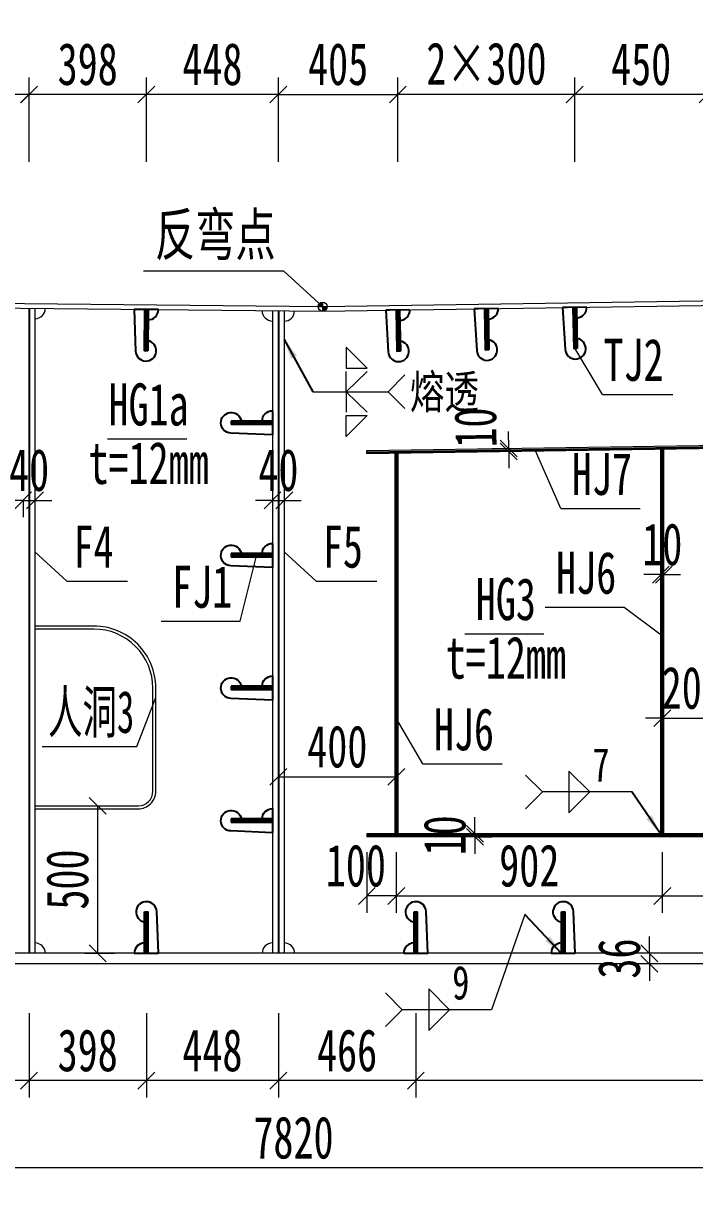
# Model space of a CAD drawing. Header units: millimetres. Extents: x -89049 to 410567, y -307459 to -100425.
# Drawn here: x 158559 to 160837, y -145056 to -141114 of the extents above; entities that cross this region are included whole.
import ezdxf
from ezdxf.enums import TextEntityAlignment as Align

# ---------------------------------------------------------------- set-up
doc = ezdxf.new("R2010")
doc.units = ezdxf.units.MM
doc.layers.get('Defpoints').update_dxf_attribs({"color": 8})
for name, color, linetype, lineweight in [('Dim', 4, 'Continuous', 15), ('文字', 7, 'Continuous', 15), ('细实线', 4, 'Continuous', 15), ('钢板粗线', 1, 'Continuous', 25), ('钢板细线', 6, 'Continuous', 15)]:
    doc.layers.add(name, color=color, linetype=linetype, lineweight=lineweight)
doc.layers.add('Text', color=4, linetype='Continuous')
doc.styles.add('111', font='', dxfattribs={"width": 0.7})
doc.styles.add('BM_Dim', font='', dxfattribs={"width": 0.85})
doc.styles.add('SMEDI', font='', dxfattribs={"width": 0.75})
doc.styles.get("Standard").update_dxf_attribs({"font": ''})
doc.styles.get('111').set_extended_font_data('仿宋_GB2312')
doc.styles.get('BM_Dim').set_extended_font_data('仿宋_GB2312')
doc.styles.get('SMEDI').set_extended_font_data('仿宋_GB2312')
doc.styles.get('Standard').set_extended_font_data('仿宋_GB2312')
doc.dimstyles.new('200', dxfattribs={"dimscale": 0, "dimtxt": 2.5, "dimasz": 1, "dimexe": 1, "dimexo": 1, "dimgap": 0.6, "dimtad": 1, "dimdec": 0, "dimdsep": 46, "dimtxsty": '111', "dimblk": 'OBLIQUE', "dimcen": 0, "dimclrd": 4, "dimclre": 4, "dimclrt": 4, "dimadec": 1, "dimazin": 2, "dimtfac": 1, "dimtdec": 0, "dimtix": 1, "dimtmove": 2, "dimatfit": 3, "dimfxl": 4, "dimfxlon": 1, "dimtolj": 1, "dimlwd": -1, "dimlwe": -1, "dimarcsym": 0})
doc.dimstyles.new('MSteel_1.0_1.0', dxfattribs={"dimtxt": 3, "dimasz": 1.2, "dimexe": 1, "dimexo": 1, "dimgap": 1, "dimtad": 3, "dimtoh": 1, "dimdec": 0, "dimzin": 0, "dimdsep": 46, "dimtxsty": 'Standard', "dimblk": 'ARCHTICK', "dimcen": 0.09, "dimclrd": 3, "dimclre": 3, "dimadec": 0, "dimazin": 0, "dimtfac": 1, "dimtdec": 4, "dimtofl": 0, "dimtmove": 0, "dimatfit": 3, "dimfxl": 1, "dimtolj": 1, "dimtzin": 0, "dimarcsym": 0})

# ---------------------------------------------------------------- blocks, each defined once
blk = doc.blocks.new('_Oblique')
at = {"color": 0, "linetype": 'ByBlock', "lineweight": -2}
blk.add_line((-0.5, -0.5), (0.5, 0.5), dxfattribs=at)
blk = doc.blocks.new('*D3427')
at = {"layer": 'Defpoints', "color": 0, "transparency": 16777216}
for p in [(163775, -141011.9), (153537.1, -141940.7), (163775, -142012.6)]:
    blk.add_point(p, dxfattribs=at)
at = {"layer": '细实线', "color": 4, "transparency": 16777216}
for p, q in [((153537.1, -141240.4), (153537.1, -140954.7)), ((163775, -141240.4), (163775, -140954.7)), ((153537.1, -141011.9), (163775, -141011.9))]:
    blk.add_line(p, q, dxfattribs=at)
at = {"layer": '细实线', "color": 4, "transparency": 16777216, "xscale": 57.14285714285715, "yscale": 57.14285714285715, "zscale": 57.14285714285715, "rotation": 180}
blk.add_blockref('_Oblique', (153537.1, -141011.9), dxfattribs=at)
at = {"layer": '细实线', "color": 4, "transparency": 16777216, "xscale": 57.14285714285715, "yscale": 57.14285714285715, "zscale": 57.14285714285715}
blk.add_blockref('_Oblique', (163775, -141011.9), dxfattribs=at)
at = {"layer": '细实线', "color": 4, "transparency": 16777216, "insert": (158656, -140909.6), "char_height": 142.86, "attachment_point": 5, "style": '111'}
blk.add_mtext('\\A1;10238', dxfattribs=at)
blk = doc.blocks.new('*D3429')
at = {"layer": 'Defpoints', "color": 0, "transparency": 16777216}
for p in [(158181.6, -144270.1), (158579, -144270.1), (158181.6, -144702.4)]:
    blk.add_point(p, dxfattribs=at)
at = {"layer": '细实线', "color": 4, "transparency": 16777216}
for p, q in [((158181.6, -144473.9), (158181.6, -144759.6)), ((158579, -144473.9), (158579, -144759.6)), ((158579, -144702.4), (158181.6, -144702.4))]:
    blk.add_line(p, q, dxfattribs=at)
at = {"layer": '细实线', "color": 4, "transparency": 16777216, "xscale": 57.14285714285715, "yscale": 57.14285714285715, "zscale": 57.14285714285715, "rotation": 180}
blk.add_blockref('_Oblique', (158181.6, -144702.4), dxfattribs=at)
at = {"layer": '细实线', "color": 4, "transparency": 16777216, "xscale": 57.14285714285715, "yscale": 57.14285714285715, "zscale": 57.14285714285715}
blk.add_blockref('_Oblique', (158579, -144702.4), dxfattribs=at)
at = {"layer": '细实线', "color": 4, "transparency": 16777216, "insert": (158380.3, -144600.2), "char_height": 142.86, "attachment_point": 5, "style": '111'}
blk.add_mtext('\\A1;397', dxfattribs=at)
blk = doc.blocks.new('*D3430')
at = {"layer": 'Defpoints', "color": 0, "transparency": 16777216}
for p in [(155565.8, -144306.1), (163386.1, -144306.1), (155565.8, -144998.6)]:
    blk.add_point(p, dxfattribs=at)
at = {"layer": '细实线', "color": 4, "transparency": 16777216}
for p, q in [((155565.8, -144770), (155565.8, -145055.7)), ((163386.1, -144770), (163386.1, -145055.7)), ((163386.1, -144998.6), (155565.8, -144998.6))]:
    blk.add_line(p, q, dxfattribs=at)
at = {"layer": '细实线', "color": 4, "transparency": 16777216, "xscale": 57.14285714285715, "yscale": 57.14285714285715, "zscale": 57.14285714285715, "rotation": 180}
blk.add_blockref('_Oblique', (155565.8, -144998.6), dxfattribs=at)
at = {"layer": '细实线', "color": 4, "transparency": 16777216, "xscale": 57.14285714285715, "yscale": 57.14285714285715, "zscale": 57.14285714285715}
blk.add_blockref('_Oblique', (163386.1, -144998.6), dxfattribs=at)
at = {"layer": '细实线', "color": 4, "transparency": 16777216, "insert": (159476, -144896.3), "char_height": 142.86, "attachment_point": 5, "style": '111'}
blk.add_mtext('\\A1;7820', dxfattribs=at)
blk = doc.blocks.new('12-140加劲 有过焊孔')
at = {"layer": 'Defpoints'}
blk.add_line((0, 0), (0, 140), dxfattribs=at)
at = {"layer": '钢板粗线', "color": 7}
for p, q in [((-6, 0), (-6, 140)), ((-6, 140), (6, 140)), ((6, 0), (6, 140)), ((41, 0), (35, 141.5)), ((-41, 0), (41, 0))]:
    blk.add_line(p, q, dxfattribs=at)
for centre, start, end in [((0, 140), 2.441, 260.1291), ((-6, 0), 90, 180)]:
    blk.add_arc(centre, 35, start, end, dxfattribs=at)
blk = doc.blocks.new('*D3446')
at = {"layer": 'Defpoints', "color": 0, "transparency": 16777216}
for p in [(160823.3, -144270.1), (160683.3, -144306.1), (160823.3, -144306.1)]:
    blk.add_point(p, dxfattribs=at)
at = {"layer": '细实线', "color": 4, "transparency": 16777216}
for p, q in [((160683.3, -144270.1), (160683.3, -144213)), ((160766.2, -144270.1), (160626.1, -144270.1)), ((160683.3, -144270.1), (160683.3, -144306.1)), ((160766.2, -144306.1), (160626.1, -144306.1)), ((160683.3, -144306.1), (160683.3, -144363.2))]:
    blk.add_line(p, q, dxfattribs=at)
at = {"layer": '细实线', "color": 4, "transparency": 16777216, "xscale": 57.14285714285715, "yscale": 57.14285714285715, "zscale": 57.14285714285715}
for p, rotation in [((160683.3, -144270.1), 270), ((160683.3, -144306.1), 90)]:
    blk.add_blockref('_Oblique', p, dxfattribs=dict(at, rotation=rotation))
at = {"layer": '细实线', "color": 4, "transparency": 16777216, "insert": (160581, -144288.1), "char_height": 142.86, "attachment_point": 5, "rotation": 90, "style": '111'}
blk.add_mtext('\\A1;36', dxfattribs=at)
blk = doc.blocks.new('*D3447')
at = {"layer": 'Defpoints', "color": 0, "transparency": 16777216}
for p in [(160090.9, -143865.1), (160090.9, -143875.1), (160091.5, -143875.1)]:
    blk.add_point(p, dxfattribs=at)
at = {"layer": '细实线', "color": 4, "transparency": 16777216}
for p, q in [((160091.5, -143865.1), (160091.5, -143808)), ((160091.5, -143865.1), (160148.6, -143865.1)), ((160091.5, -143865.1), (160091.5, -143875.1)), ((160091.5, -143875.1), (160148.6, -143875.1)), ((160091.5, -143875.1), (160091.5, -143932.2))]:
    blk.add_line(p, q, dxfattribs=at)
at = {"layer": '细实线', "color": 4, "transparency": 16777216, "xscale": 57.14285714285715, "yscale": 57.14285714285715, "zscale": 57.14285714285715}
for p, rotation in [((160091.5, -143865.1), 270), ((160091.5, -143875.1), 90)]:
    blk.add_blockref('_Oblique', p, dxfattribs=dict(at, rotation=rotation))
at = {"layer": '细实线', "color": 4, "transparency": 16777216, "insert": (159989.3, -143870.1), "char_height": 142.86, "attachment_point": 5, "rotation": 90, "style": '111'}
blk.add_mtext('\\A1;10', dxfattribs=at)
blk = doc.blocks.new('*D3448')
at = {"layer": 'Defpoints', "color": 0, "transparency": 16777216}
for p in [(160732.1, -142985.4), (160722.1, -143040.1), (160732.1, -143040.1)]:
    blk.add_point(p, dxfattribs=at)
at = {"layer": '细实线', "color": 4, "transparency": 16777216}
for p, q in [((160722.1, -142985.4), (160722.1, -142928.2)), ((160732.1, -142985.4), (160732.1, -142928.2)), ((160722.1, -142985.4), (160665, -142985.4)), ((160722.1, -142985.4), (160732.1, -142985.4)), ((160732.1, -142985.4), (160789.3, -142985.4))]:
    blk.add_line(p, q, dxfattribs=at)
at = {"layer": '细实线', "color": 4, "transparency": 16777216, "xscale": 57.14285714285715, "yscale": 57.14285714285715, "zscale": 57.14285714285715}
blk.add_blockref('_Oblique', (160722.1, -142985.4), dxfattribs=at)
at = {"layer": '细实线', "color": 4, "transparency": 16777216, "xscale": 57.14285714285715, "yscale": 57.14285714285715, "zscale": 57.14285714285715, "rotation": 180}
blk.add_blockref('_Oblique', (160732.1, -142985.4), dxfattribs=at)
at = {"layer": '细实线', "color": 4, "transparency": 16777216, "insert": (160727.1, -142883.1), "char_height": 142.86, "attachment_point": 5, "style": '111'}
blk.add_mtext('\\A1;10', dxfattribs=at)
blk = doc.blocks.new('*D3449')
at = {"layer": 'Defpoints', "color": 0, "transparency": 16777216}
for p in [(160727.1, -143870.1), (162227.1, -143867.1), (162227.1, -144075.6)]:
    blk.add_point(p, dxfattribs=at)
at = {"layer": '细实线', "color": 4, "transparency": 16777216}
for p, q in [((160727.1, -143927.2), (160727.1, -144132.7)), ((162227.1, -143924.2), (162227.1, -144132.7)), ((160727.1, -144075.6), (162227.1, -144075.6))]:
    blk.add_line(p, q, dxfattribs=at)
at = {"layer": '细实线', "color": 4, "transparency": 16777216, "xscale": 57.14285714285715, "yscale": 57.14285714285715, "zscale": 57.14285714285715, "rotation": 180}
blk.add_blockref('_Oblique', (160727.1, -144075.6), dxfattribs=at)
at = {"layer": '细实线', "color": 4, "transparency": 16777216, "xscale": 57.14285714285715, "yscale": 57.14285714285715, "zscale": 57.14285714285715}
blk.add_blockref('_Oblique', (162227.1, -144075.6), dxfattribs=at)
at = {"layer": '细实线', "color": 4, "transparency": 16777216, "insert": (161477.1, -143973.3), "char_height": 142.86, "attachment_point": 5, "style": '111'}
blk.add_mtext('\\A1;1500', dxfattribs=at)
blk = doc.blocks.new('*D3452')
at = {"layer": 'Defpoints', "color": 0, "transparency": 16777216}
for p in [(160927.1, -143296.6), (160727.1, -143355), (160927.1, -143472.4)]:
    blk.add_point(p, dxfattribs=at)
at = {"layer": '细实线', "color": 4, "transparency": 16777216}
for p, q in [((160927.1, -143353.7), (160927.1, -143529.6)), ((160727.1, -143412.1), (160727.1, -143529.6)), ((160727.1, -143472.4), (160670, -143472.4)), ((160727.1, -143472.4), (160927.1, -143472.4)), ((160927.1, -143472.4), (160984.3, -143472.4))]:
    blk.add_line(p, q, dxfattribs=at)
at = {"layer": '细实线', "color": 4, "transparency": 16777216, "xscale": 57.14285714285715, "yscale": 57.14285714285715, "zscale": 57.14285714285715}
blk.add_blockref('_Oblique', (160727.1, -143472.4), dxfattribs=at)
at = {"layer": '细实线', "color": 4, "transparency": 16777216, "xscale": 57.14285714285715, "yscale": 57.14285714285715, "zscale": 57.14285714285715, "rotation": 180}
blk.add_blockref('_Oblique', (160927.1, -143472.4), dxfattribs=at)
at = {"layer": '细实线', "color": 4, "transparency": 16777216, "insert": (160827.1, -143370.2), "char_height": 142.86, "attachment_point": 5, "style": '111'}
blk.add_mtext('\\A1;200', dxfattribs=at)
blk = doc.blocks.new('角焊缝1')
at = {"layer": 'Dim'}
blk.add_line((-3101.175, 370.223), (-3106.48, 370.223), dxfattribs=at)
blk.add_lwpolyline([(-3107.48, 369.223), (-3106.48, 370.223), (-3107.48, 371.223)], dxfattribs=at)
blk.add_lwpolyline([(-3104.907, 371.455), (-3104.907, 368.992), (-3103.675, 370.223)], close=True, dxfattribs=at)
blk = doc.blocks.new('_ArchTick')
at = {"color": 0, "linetype": 'ByBlock', "const_width": 0.15}
blk.add_lwpolyline([(-0.5, -0.5), (0.5, 0.5)], dxfattribs=at)
blk = doc.blocks.new('*D3459')
at = {"layer": 'Defpoints', "color": 0, "transparency": 16777216}
for p in [(160241.3, -142556.7), (160206.2, -142567.2), (160241.5, -142566.7)]:
    blk.add_point(p, dxfattribs=at)
at = {"layer": '细实线', "color": 4, "transparency": 16777216}
for p, q in [((160206, -142557.2), (160205.2, -142500.1)), ((160206, -142557.2), (160148.9, -142558)), ((160206, -142557.2), (160206.2, -142567.2)), ((160206.2, -142567.2), (160149, -142568)), ((160206.2, -142567.2), (160207, -142624.3))]:
    blk.add_line(p, q, dxfattribs=at)
at = {"layer": '细实线', "color": 4, "transparency": 16777216, "xscale": 57.14285714285715, "yscale": 57.14285714285715, "zscale": 57.14285714285715}
for p, rotation in [((160206, -142557.2), 270.8593722435713), ((160206.2, -142567.2), 90.85937224357133)]:
    blk.add_blockref('_Oblique', p, dxfattribs=dict(at, rotation=rotation))
at = {"layer": '细实线', "color": 4, "transparency": 16777216, "insert": (160093.8, -142486.4), "char_height": 142.86, "attachment_point": 5, "rotation": 90.8594, "style": '111'}
blk.add_mtext('\\A1;10', dxfattribs=at)
blk = doc.blocks.new('*D3464')
at = {"layer": 'Defpoints', "color": 0, "transparency": 16777216}
for p in [(159891.1, -144270.1), (162891.1, -144270.1), (159891.1, -144702.4)]:
    blk.add_point(p, dxfattribs=at)
at = {"layer": '细实线', "color": 4, "transparency": 16777216}
for p, q in [((159891.1, -144473.9), (159891.1, -144759.6)), ((162891.1, -144473.9), (162891.1, -144759.6)), ((162891.1, -144702.4), (159891.1, -144702.4))]:
    blk.add_line(p, q, dxfattribs=at)
at = {"layer": '细实线', "color": 4, "transparency": 16777216, "xscale": 57.14285714285715, "yscale": 57.14285714285715, "zscale": 57.14285714285715, "rotation": 180}
blk.add_blockref('_Oblique', (159891.1, -144702.4), dxfattribs=at)
at = {"layer": '细实线', "color": 4, "transparency": 16777216, "xscale": 57.14285714285715, "yscale": 57.14285714285715, "zscale": 57.14285714285715}
blk.add_blockref('_Oblique', (162891.1, -144702.4), dxfattribs=at)
at = {"layer": '细实线', "color": 4, "transparency": 16777216, "insert": (161391.1, -144600.2), "char_height": 142.86, "attachment_point": 5, "style": '111'}
blk.add_mtext('\\A1;6×500', dxfattribs=at)
blk = doc.blocks.new('*D3466')
at = {"layer": 'Defpoints', "color": 0, "transparency": 16777216}
for p in [(160430.1, -141355.9), (160430.1, -142078.7), (160880.6, -142064.6)]:
    blk.add_point(p, dxfattribs=at)
at = {"layer": '细实线', "color": 4, "transparency": 16777216}
for p, q in [((160430.1, -141584.5), (160430.1, -141298.8)), ((160880.6, -141584.5), (160880.6, -141298.8)), ((160880.6, -141355.9), (160430.1, -141355.9))]:
    blk.add_line(p, q, dxfattribs=at)
at = {"layer": '细实线', "color": 4, "transparency": 16777216, "xscale": 57.14285714285715, "yscale": 57.14285714285715, "zscale": 57.14285714285715, "rotation": 180}
blk.add_blockref('_Oblique', (160430.1, -141355.9), dxfattribs=at)
at = {"layer": '细实线', "color": 4, "transparency": 16777216, "xscale": 57.14285714285715, "yscale": 57.14285714285715, "zscale": 57.14285714285715}
blk.add_blockref('_Oblique', (160880.6, -141355.9), dxfattribs=at)
at = {"layer": '细实线', "color": 4, "transparency": 16777216, "insert": (160655.4, -141253.7), "char_height": 142.86, "attachment_point": 5, "style": '111'}
blk.add_mtext('\\A1;450', dxfattribs=at)
blk = doc.blocks.new('*D3467')
at = {"layer": 'Defpoints', "color": 0, "transparency": 16777216}
for p in [(159830.1, -141355.9), (160430.1, -142078.7), (159830.1, -142087.7)]:
    blk.add_point(p, dxfattribs=at)
at = {"layer": '细实线', "color": 4, "transparency": 16777216}
for p, q in [((159830.1, -141584.5), (159830.1, -141298.8)), ((160430.1, -141584.5), (160430.1, -141298.8)), ((160430.1, -141355.9), (159830.1, -141355.9))]:
    blk.add_line(p, q, dxfattribs=at)
at = {"layer": '细实线', "color": 4, "transparency": 16777216, "xscale": 57.14285714285715, "yscale": 57.14285714285715, "zscale": 57.14285714285715, "rotation": 180}
blk.add_blockref('_Oblique', (159830.1, -141355.9), dxfattribs=at)
at = {"layer": '细实线', "color": 4, "transparency": 16777216, "xscale": 57.14285714285715, "yscale": 57.14285714285715, "zscale": 57.14285714285715}
blk.add_blockref('_Oblique', (160430.1, -141355.9), dxfattribs=at)
at = {"layer": '细实线', "color": 4, "transparency": 16777216, "insert": (160130.6, -141252), "char_height": 142.86, "attachment_point": 5, "style": '111'}
blk.add_mtext('\\A1;2×300', dxfattribs=at)
blk = doc.blocks.new('...')
at = {"layer": '细实线'}
h = blk.add_hatch(color=256, dxfattribs=at)
h.dxf.hatch_style = 1
h.paths.add_polyline_path([(-15.3, 0, -0.414214), (0, 15.3), (0, 0)])
h.paths.add_polyline_path([(0, -15.3), (0, 0), (15.3, 0, -0.414214)])
for p, q in [((0, 15.3), (0, -15.3)), ((-15.3, 0), (15.3, 0))]:
    blk.add_line(p, q, dxfattribs=at)
blk.add_circle((0, 0), 15.3, dxfattribs=at)
blk = doc.blocks.new('*D3469')
at = {"layer": 'Defpoints', "color": 0, "transparency": 16777216}
for p in [(159830.1, -141355.9), (159424.7, -142098.2), (159830.1, -142087.8)]:
    blk.add_point(p, dxfattribs=at)
at = {"layer": '细实线', "color": 4, "transparency": 16777216}
for p, q in [((159424.7, -141584.5), (159424.7, -141298.8)), ((159830.1, -141584.5), (159830.1, -141298.8)), ((159424.7, -141355.9), (159830.1, -141355.9))]:
    blk.add_line(p, q, dxfattribs=at)
at = {"layer": '细实线', "color": 4, "transparency": 16777216, "xscale": 57.14285714285715, "yscale": 57.14285714285715, "zscale": 57.14285714285715, "rotation": 180}
blk.add_blockref('_Oblique', (159424.7, -141355.9), dxfattribs=at)
at = {"layer": '细实线', "color": 4, "transparency": 16777216, "xscale": 57.14285714285715, "yscale": 57.14285714285715, "zscale": 57.14285714285715}
blk.add_blockref('_Oblique', (159830.1, -141355.9), dxfattribs=at)
at = {"layer": '细实线', "color": 4, "transparency": 16777216, "insert": (159627.4, -141253.7), "char_height": 142.86, "attachment_point": 5, "style": '111'}
blk.add_mtext('\\A1;405', dxfattribs=at)
blk = doc.blocks.new('*D3470')
at = {"layer": 'Defpoints', "color": 0, "transparency": 16777216}
for p in [(159824.7, -143870.1), (160727.1, -143870.1), (160727.1, -144075.6)]:
    blk.add_point(p, dxfattribs=at)
at = {"layer": '细实线', "color": 4, "transparency": 16777216}
for p, q in [((159824.7, -143927.2), (159824.7, -144132.7)), ((160727.1, -143927.2), (160727.1, -144132.7)), ((159824.7, -144075.6), (160727.1, -144075.6))]:
    blk.add_line(p, q, dxfattribs=at)
at = {"layer": '细实线', "color": 4, "transparency": 16777216, "xscale": 57.14285714285715, "yscale": 57.14285714285715, "zscale": 57.14285714285715, "rotation": 180}
blk.add_blockref('_Oblique', (159824.7, -144075.6), dxfattribs=at)
at = {"layer": '细实线', "color": 4, "transparency": 16777216, "xscale": 57.14285714285715, "yscale": 57.14285714285715, "zscale": 57.14285714285715}
blk.add_blockref('_Oblique', (160727.1, -144075.6), dxfattribs=at)
at = {"layer": '细实线', "color": 4, "transparency": 16777216, "insert": (160275.9, -143973.3), "char_height": 142.86, "attachment_point": 5, "style": '111'}
blk.add_mtext('\\A1;902', dxfattribs=at)
blk = doc.blocks.new('*D3471')
at = {"layer": 'Defpoints', "color": 0, "transparency": 16777216}
for p in [(159724.7, -143870.1), (159824.7, -143870.1), (159724.7, -144075.6)]:
    blk.add_point(p, dxfattribs=at)
at = {"layer": '细实线', "color": 4, "transparency": 16777216}
for p, q in [((159724.7, -143927.2), (159724.7, -144132.7)), ((159824.7, -143927.2), (159824.7, -144132.7)), ((159824.7, -144075.6), (159724.7, -144075.6))]:
    blk.add_line(p, q, dxfattribs=at)
at = {"layer": '细实线', "color": 4, "transparency": 16777216, "xscale": 57.14285714285715, "yscale": 57.14285714285715, "zscale": 57.14285714285715, "rotation": 180}
blk.add_blockref('_Oblique', (159724.7, -144075.6), dxfattribs=at)
at = {"layer": '细实线', "color": 4, "transparency": 16777216, "xscale": 57.14285714285715, "yscale": 57.14285714285715, "zscale": 57.14285714285715}
blk.add_blockref('_Oblique', (159824.7, -144075.6), dxfattribs=at)
at = {"layer": '细实线', "color": 4, "transparency": 16777216, "insert": (159687.7, -143973.3), "char_height": 142.86, "attachment_point": 5, "style": '111'}
blk.add_mtext('\\A1;100', dxfattribs=at)
blk = doc.blocks.new('*D3472')
at = {"layer": 'Defpoints', "color": 0, "transparency": 16777216}
for p in [(159424.7, -143432.4), (159824.7, -143432.4), (159824.7, -143671.6)]:
    blk.add_point(p, dxfattribs=at)
at = {"layer": '细实线', "color": 4, "transparency": 16777216}
for p, q in [((159424.7, -143489.6), (159424.7, -143728.8)), ((159824.7, -143489.6), (159824.7, -143728.8)), ((159424.7, -143671.6), (159824.7, -143671.6))]:
    blk.add_line(p, q, dxfattribs=at)
at = {"layer": '细实线', "color": 4, "transparency": 16777216, "xscale": 57.14285714285715, "yscale": 57.14285714285715, "zscale": 57.14285714285715, "rotation": 180}
blk.add_blockref('_Oblique', (159424.7, -143671.6), dxfattribs=at)
at = {"layer": '细实线', "color": 4, "transparency": 16777216, "xscale": 57.14285714285715, "yscale": 57.14285714285715, "zscale": 57.14285714285715}
blk.add_blockref('_Oblique', (159824.7, -143671.6), dxfattribs=at)
at = {"layer": '细实线', "color": 4, "transparency": 16777216, "insert": (159624.7, -143569.4), "char_height": 142.86, "attachment_point": 5, "style": '111'}
blk.add_mtext('\\A1;400', dxfattribs=at)
blk = doc.blocks.new('*D3473')
at = {"layer": 'Defpoints', "color": 0, "transparency": 16777216}
for p in [(159404.7, -142679), (159444.7, -142685.8), (159444.7, -142733.4)]:
    blk.add_point(p, dxfattribs=at)
at = {"layer": '细实线', "color": 4, "transparency": 16777216}
for p, q in [((159404.7, -142733.4), (159347.6, -142733.4)), ((159404.7, -142733.4), (159404.7, -142790.6)), ((159404.7, -142733.4), (159444.7, -142733.4)), ((159444.7, -142733.4), (159444.7, -142790.6)), ((159444.7, -142733.4), (159501.9, -142733.4))]:
    blk.add_line(p, q, dxfattribs=at)
at = {"layer": '细实线', "color": 4, "transparency": 16777216, "xscale": 57.14285714285715, "yscale": 57.14285714285715, "zscale": 57.14285714285715}
blk.add_blockref('_Oblique', (159404.7, -142733.4), dxfattribs=at)
at = {"layer": '细实线', "color": 4, "transparency": 16777216, "xscale": 57.14285714285715, "yscale": 57.14285714285715, "zscale": 57.14285714285715, "rotation": 180}
blk.add_blockref('_Oblique', (159444.7, -142733.4), dxfattribs=at)
at = {"layer": '细实线', "color": 4, "transparency": 16777216, "insert": (159424.7, -142631.2), "char_height": 142.86, "attachment_point": 5, "style": '111'}
blk.add_mtext('\\A1;40', dxfattribs=at)
blk = doc.blocks.new('*D3474')
at = {"layer": 'Defpoints', "color": 0, "transparency": 16777216}
for p in [(159424.7, -144270.1), (159891.1, -144270.1), (159424.7, -144702.4)]:
    blk.add_point(p, dxfattribs=at)
at = {"layer": '细实线', "color": 4, "transparency": 16777216}
for p, q in [((159424.7, -144473.9), (159424.7, -144759.6)), ((159891.1, -144473.9), (159891.1, -144759.6)), ((159891.1, -144702.4), (159424.7, -144702.4))]:
    blk.add_line(p, q, dxfattribs=at)
at = {"layer": '细实线', "color": 4, "transparency": 16777216, "xscale": 57.14285714285715, "yscale": 57.14285714285715, "zscale": 57.14285714285715, "rotation": 180}
blk.add_blockref('_Oblique', (159424.7, -144702.4), dxfattribs=at)
at = {"layer": '细实线', "color": 4, "transparency": 16777216, "xscale": 57.14285714285715, "yscale": 57.14285714285715, "zscale": 57.14285714285715}
blk.add_blockref('_Oblique', (159891.1, -144702.4), dxfattribs=at)
at = {"layer": '细实线', "color": 4, "transparency": 16777216, "insert": (159657.9, -144600.2), "char_height": 142.86, "attachment_point": 5, "style": '111'}
blk.add_mtext('\\A1;466', dxfattribs=at)
blk = doc.blocks.new('14-160加劲 有过焊孔')
at = {"layer": 'Defpoints'}
blk.add_line((38609.4, 31489.3), (38609.4, 31629.3), dxfattribs=at)
at = {"layer": '钢板粗线', "color": 7}
for p, q in [((38603.4, 31489.3), (38603.4, 31629.3)), ((38603.4, 31629.3), (38615.4, 31629.3)), ((38615.4, 31489.3), (38615.4, 31629.3)), ((38650.4, 31489.3), (38644.3, 31630.8)), ((38568.4, 31489.3), (38650.4, 31489.3))]:
    blk.add_line(p, q, dxfattribs=at)
for centre, start, end in [((38609.4, 31629.3), 2.441, 260.1291), ((38603.4, 31489.3), 90, 180)]:
    blk.add_arc(centre, 35, start, end, dxfattribs=at)
blk = doc.blocks.new('*D3475')
at = {"layer": 'Defpoints', "color": 0, "transparency": 16777216}
for p in [(158977, -141355.9), (158977, -142003.3), (159424.7, -142098.2)]:
    blk.add_point(p, dxfattribs=at)
at = {"layer": '细实线', "color": 4, "transparency": 16777216}
for p, q in [((158977, -141584.5), (158977, -141298.8)), ((159424.7, -141584.5), (159424.7, -141298.8)), ((159424.7, -141355.9), (158977, -141355.9))]:
    blk.add_line(p, q, dxfattribs=at)
at = {"layer": '细实线', "color": 4, "transparency": 16777216, "xscale": 57.14285714285715, "yscale": 57.14285714285715, "zscale": 57.14285714285715, "rotation": 180}
blk.add_blockref('_Oblique', (158977, -141355.9), dxfattribs=at)
at = {"layer": '细实线', "color": 4, "transparency": 16777216, "xscale": 57.14285714285715, "yscale": 57.14285714285715, "zscale": 57.14285714285715}
blk.add_blockref('_Oblique', (159424.7, -141355.9), dxfattribs=at)
at = {"layer": '细实线', "color": 4, "transparency": 16777216, "insert": (159200.9, -141253.7), "char_height": 142.86, "attachment_point": 5, "style": '111'}
blk.add_mtext('\\A1;448', dxfattribs=at)
blk = doc.blocks.new('*D3476')
at = {"layer": 'Defpoints', "color": 0, "transparency": 16777216}
for p in [(158579, -141355.9), (158579, -141853.1), (158977, -142003.3)]:
    blk.add_point(p, dxfattribs=at)
at = {"layer": '细实线', "color": 4, "transparency": 16777216}
for p, q in [((158579, -141584.5), (158579, -141298.8)), ((158977, -141584.5), (158977, -141298.8)), ((158977, -141355.9), (158579, -141355.9))]:
    blk.add_line(p, q, dxfattribs=at)
at = {"layer": '细实线', "color": 4, "transparency": 16777216, "xscale": 57.14285714285715, "yscale": 57.14285714285715, "zscale": 57.14285714285715, "rotation": 180}
blk.add_blockref('_Oblique', (158579, -141355.9), dxfattribs=at)
at = {"layer": '细实线', "color": 4, "transparency": 16777216, "xscale": 57.14285714285715, "yscale": 57.14285714285715, "zscale": 57.14285714285715}
blk.add_blockref('_Oblique', (158977, -141355.9), dxfattribs=at)
at = {"layer": '细实线', "color": 4, "transparency": 16777216, "insert": (158778, -141253.7), "char_height": 142.86, "attachment_point": 5, "style": '111'}
blk.add_mtext('\\A1;398', dxfattribs=at)
blk = doc.blocks.new('*D3477')
at = {"layer": 'Defpoints', "color": 0, "transparency": 16777216}
for p in [(158977, -144270.1), (159424.7, -144270.1), (158977, -144702.4)]:
    blk.add_point(p, dxfattribs=at)
at = {"layer": '细实线', "color": 4, "transparency": 16777216}
for p, q in [((158977, -144473.9), (158977, -144759.6)), ((159424.7, -144473.9), (159424.7, -144759.6)), ((159424.7, -144702.4), (158977, -144702.4))]:
    blk.add_line(p, q, dxfattribs=at)
at = {"layer": '细实线', "color": 4, "transparency": 16777216, "xscale": 57.14285714285715, "yscale": 57.14285714285715, "zscale": 57.14285714285715, "rotation": 180}
blk.add_blockref('_Oblique', (158977, -144702.4), dxfattribs=at)
at = {"layer": '细实线', "color": 4, "transparency": 16777216, "xscale": 57.14285714285715, "yscale": 57.14285714285715, "zscale": 57.14285714285715}
blk.add_blockref('_Oblique', (159424.7, -144702.4), dxfattribs=at)
at = {"layer": '细实线', "color": 4, "transparency": 16777216, "insert": (159200.9, -144600.2), "char_height": 142.86, "attachment_point": 5, "style": '111'}
blk.add_mtext('\\A1;448', dxfattribs=at)
blk = doc.blocks.new('*D3478')
at = {"layer": 'Defpoints', "color": 0, "transparency": 16777216}
for p in [(158579, -144270.1), (158977, -144270.1), (158579, -144702.4)]:
    blk.add_point(p, dxfattribs=at)
at = {"layer": '细实线', "color": 4, "transparency": 16777216}
for p, q in [((158579, -144473.9), (158579, -144759.6)), ((158977, -144473.9), (158977, -144759.6)), ((158977, -144702.4), (158579, -144702.4))]:
    blk.add_line(p, q, dxfattribs=at)
at = {"layer": '细实线', "color": 4, "transparency": 16777216, "xscale": 57.14285714285715, "yscale": 57.14285714285715, "zscale": 57.14285714285715, "rotation": 180}
blk.add_blockref('_Oblique', (158579, -144702.4), dxfattribs=at)
at = {"layer": '细实线', "color": 4, "transparency": 16777216, "xscale": 57.14285714285715, "yscale": 57.14285714285715, "zscale": 57.14285714285715}
blk.add_blockref('_Oblique', (158977, -144702.4), dxfattribs=at)
at = {"layer": '细实线', "color": 4, "transparency": 16777216, "insert": (158778, -144600.2), "char_height": 142.86, "attachment_point": 5, "style": '111'}
blk.add_mtext('\\A1;398', dxfattribs=at)
blk = doc.blocks.new('全融透1')
at = {"layer": 'Dim'}
blk.add_line((0, 0), (4.479, 0), dxfattribs=at)
for points in [[(1.995, 2.645), (1.995, 1.414), (3.227, 1.414)], [(1.995, -2.645), (1.995, -1.414), (3.227, -1.414)]]:
    blk.add_lwpolyline(points, close=True, dxfattribs=at)
for points in [[(3.227, 1.206), (1.995, 0), (1.995, 1.206)], [(5.479, 1), (4.479, 0), (5.479, -1)], [(3.227, -1.206), (1.995, 0), (1.995, -1.206)]]:
    blk.add_lwpolyline(points, dxfattribs=at)
at = {"layer": 'Text', "style": 'SMEDI', "width": 0.75}
blk.add_text('熔透', height=2, dxfattribs=at).set_placement((5.77, 0), align=Align.MIDDLE_LEFT)
blk = doc.blocks.new('*D3495')
at = {"layer": 'Defpoints', "color": 0, "transparency": 16777216}
for p in [(153550.5, -142038.4), (155447.5, -144242.2), (155565.8, -144270.1), (155606.3, -144270.1), (162679.1, -144270.1)]:
    blk.add_point(p, dxfattribs=at)
at = {"layer": '细实线', "color": 4, "transparency": 16777216}
blk.add_line((155508.6, -144270.1), (155387.9, -144270.1), dxfattribs=at)
blk.add_arc((155606.3, -144270.1), 161.2, 132.6489, 180, dxfattribs=at)
at = {"layer": '细实线', "color": 4, "transparency": 16777216, "xscale": 57.14285714285715, "yscale": 57.14285714285715, "zscale": 57.14285714285715}
for p, rotation in [((155497.1, -144151.5), 42.64891912976078), ((155445.1, -144270.1), 270)]:
    blk.add_blockref('_Oblique', p, dxfattribs=dict(at, rotation=rotation))
at = {"layer": '细实线', "color": 4, "transparency": 16777216, "insert": (155307.6, -144172.2), "char_height": 142.857, "attachment_point": 5, "rotation": 71.8543, "style": '111'}
blk.add_mtext('\\A1;47.4%%d', dxfattribs=at)
blk = doc.blocks.new('*D3499')
at = {"layer": 'Defpoints', "color": 0, "transparency": 16777216}
for p in [(163775, -140708.2), (163775, -141708.9), (151037.3, -141998.1)]:
    blk.add_point(p, dxfattribs=at)
at = {"layer": '细实线', "color": 4, "transparency": 16777216}
for p, q in [((151037.3, -140936.8), (151037.3, -140651.1)), ((163775, -140936.8), (163775, -140651.1)), ((151037.3, -140708.2), (163775, -140708.2))]:
    blk.add_line(p, q, dxfattribs=at)
at = {"layer": '细实线', "color": 4, "transparency": 16777216, "xscale": 57.14285714285715, "yscale": 57.14285714285715, "zscale": 57.14285714285715, "rotation": 180}
blk.add_blockref('_Oblique', (151037.3, -140708.2), dxfattribs=at)
at = {"layer": '细实线', "color": 4, "transparency": 16777216, "xscale": 57.14285714285715, "yscale": 57.14285714285715, "zscale": 57.14285714285715}
blk.add_blockref('_Oblique', (163775, -140708.2), dxfattribs=at)
at = {"layer": '细实线', "color": 4, "transparency": 16777216, "insert": (157406.1, -140606), "char_height": 142.86, "attachment_point": 5, "style": '111'}
blk.add_mtext('\\A1;12738', dxfattribs=at)
blk = doc.blocks.new('*D3500')
at = {"layer": 'Defpoints', "color": 0, "transparency": 16777216}
for p in [(158181.6, -141355.9), (158579.3, -141868.4), (158181.6, -141898)]:
    blk.add_point(p, dxfattribs=at)
at = {"layer": '细实线', "color": 4, "transparency": 16777216}
for p, q in [((158181.6, -141584.5), (158181.6, -141298.8)), ((158579.3, -141584.5), (158579.3, -141298.8)), ((158579.3, -141355.9), (158181.6, -141355.9))]:
    blk.add_line(p, q, dxfattribs=at)
at = {"layer": '细实线', "color": 4, "transparency": 16777216, "xscale": 57.14285714285715, "yscale": 57.14285714285715, "zscale": 57.14285714285715, "rotation": 180}
blk.add_blockref('_Oblique', (158181.6, -141355.9), dxfattribs=at)
at = {"layer": '细实线', "color": 4, "transparency": 16777216, "xscale": 57.14285714285715, "yscale": 57.14285714285715, "zscale": 57.14285714285715}
blk.add_blockref('_Oblique', (158579.3, -141355.9), dxfattribs=at)
at = {"layer": '细实线', "color": 4, "transparency": 16777216, "insert": (158380.5, -141253.7), "char_height": 142.86, "attachment_point": 5, "style": '111'}
blk.add_mtext('\\A1;398', dxfattribs=at)
blk = doc.blocks.new('*D3502')
at = {"layer": 'Defpoints', "color": 0, "transparency": 16777216}
for p in [(158559, -142679), (158599, -142685.8), (158599, -142733.4)]:
    blk.add_point(p, dxfattribs=at)
at = {"layer": '细实线', "color": 4, "transparency": 16777216}
for p, q in [((158559, -142733.4), (158501.9, -142733.4)), ((158559, -142733.4), (158559, -142790.6)), ((158559, -142733.4), (158599, -142733.4)), ((158599, -142733.4), (158599, -142790.6)), ((158599, -142733.4), (158656.1, -142733.4))]:
    blk.add_line(p, q, dxfattribs=at)
at = {"layer": '细实线', "color": 4, "transparency": 16777216, "xscale": 57.14285714285715, "yscale": 57.14285714285715, "zscale": 57.14285714285715}
blk.add_blockref('_Oblique', (158559, -142733.4), dxfattribs=at)
at = {"layer": '细实线', "color": 4, "transparency": 16777216, "xscale": 57.14285714285715, "yscale": 57.14285714285715, "zscale": 57.14285714285715, "rotation": 180}
blk.add_blockref('_Oblique', (158599, -142733.4), dxfattribs=at)
at = {"layer": '细实线', "color": 4, "transparency": 16777216, "insert": (158579, -142631.2), "char_height": 142.86, "attachment_point": 5, "style": '111'}
blk.add_mtext('\\A1;40', dxfattribs=at)
blk = doc.blocks.new('*D3504')
at = {"layer": 'Defpoints', "color": 0, "transparency": 16777216}
for p in [(158711.3, -143770.1), (158711.3, -144270.1), (158811.6, -144270.1)]:
    blk.add_point(p, dxfattribs=at)
at = {"layer": '细实线', "color": 4, "transparency": 16777216}
for p, q in [((158768.5, -143770.1), (158868.8, -143770.1)), ((158811.6, -143770.1), (158811.6, -144270.1)), ((158768.5, -144270.1), (158868.8, -144270.1))]:
    blk.add_line(p, q, dxfattribs=at)
at = {"layer": '细实线', "color": 4, "transparency": 16777216, "xscale": 57.14285714285715, "yscale": 57.14285714285715, "zscale": 57.14285714285715}
for p, rotation in [((158811.6, -143770.1), 90), ((158811.6, -144270.1), 270)]:
    blk.add_blockref('_Oblique', p, dxfattribs=dict(at, rotation=rotation))
at = {"layer": '细实线', "color": 4, "transparency": 16777216, "insert": (158709.4, -144020.1), "char_height": 142.86, "attachment_point": 5, "rotation": 90, "style": '111'}
blk.add_mtext('\\A1;500', dxfattribs=at)

msp = doc.modelspace()

# ---------------------------------------------------------------- linework, layer by layer
at = {"layer": 'Defpoints', "color": 8}
for p, q in [((158579, -142081.6), (158579, -144270.1)), ((159424.7, -142090.1), (159424.7, -144270.1)), ((159724.7, -142569.4), (163369.9, -142514.7)), ((160727.1, -143865.1), (160727.1, -142554.4)), ((159824.7, -142567.9), (159824.7, -143870.1)), ((163106.4, -143870.1), (159724.7, -143870.1))]:
    msp.add_line(p, q, dxfattribs=at)
at = {"layer": '细实线'}
for p, q in [((158967.6, -141954.4), (159442.3, -141954.4)), ((159442.3, -141954.4), (159575, -142075.6)), ((160524.6, -142373.7), (160430.8, -142216.8)), ((160524.6, -142373.7), (160762.5, -142373.7)), ((158844.9, -142525.1), (159113.7, -142525.1)), ((160382.7, -142760.8), (160296.7, -142565.8)), ((160382.7, -142760.8), (160651.5, -142760.8)), ((158707.4, -143007.6), (158599, -142908)), ((159553.1, -143007.6), (159444.7, -142908)), ((159295.5, -143143.7), (159349.8, -142926.1)), ((158707.4, -143007.6), (158913.4, -143007.6)), ((159553.1, -143007.6), (159759.1, -143007.6)), ((160329.4, -143096.2), (160598.2, -143096.2)), ((160598.2, -143096.2), (160719.3, -143185.7)), ((159026.7, -143143.7), (159295.5, -143143.7)), ((160056.8, -143185.7), (160325.5, -143185.7)), ((158944.8, -143568.3), (159009, -143402.1)), ((159914.6, -143627.3), (159828.6, -143480.8)), ((158623.7, -143568.3), (158944.8, -143568.3)), ((159914.6, -143627.3), (160183.4, -143627.3)), ((160260.6, -144138.9), (160148.2, -144461.7))]:
    msp.add_line(p, q, dxfattribs=at)
at = {"layer": '钢板细线', "color": 3}
for p, q in [((158599, -142081.8), (158599, -144270.1)), ((159404.7, -142089.9), (159404.7, -144270.1)), ((159444.7, -142090.3), (159444.7, -144270.1))]:
    msp.add_line(p, q, dxfattribs=at)
at = {"layer": '钢板细线'}
for p, q in [((159724.6, -142564.4), (163369.8, -142509.7)), ((159724.8, -142574.4), (163369.9, -142519.7)), ((160722.1, -143865.1), (160722.1, -142559.5)), ((160732.1, -143865.1), (160732.1, -142559.3)), ((159724.8, -142574.4), (159724.6, -142564.4)), ((159819.7, -142573), (159819.7, -143865.1)), ((159829.7, -142572.8), (159829.7, -143865.1)), ((163106.4, -143865.1), (159724.7, -143865.1)), ((159724.7, -143865.1), (159724.7, -143875.1)), ((163106.4, -143875.1), (159724.7, -143875.1)), ((163386.1, -144270.1), (155565.8, -144270.1)), ((163386.1, -144306.1), (155565.8, -144306.1))]:
    msp.add_line(p, q, dxfattribs=at)
at = {"layer": '钢板细线', "elevation": 0}
for points in [[(151037.3, -141990.1), (159575, -142075.6), (164413, -142003)], [(151037.3, -142006.1), (159575, -142091.6), (164413, -142019)]]:
    msp.add_lwpolyline(points, dxfattribs=at)
for points in [[(158599, -143780.1), (158949, -143780.1, 0.414214), (159009, -143720.1), (159009, -143370.1, 0.414214), (158799, -143160.1), (158599, -143160.1)], [(158599, -143770.1), (158949, -143770.1, 0.414214), (158999, -143720.1), (158999, -143370.1, 0.414214), (158799, -143170.1), (158599, -143170.1)]]:
    msp.add_lwpolyline(points, format="xyb", dxfattribs=at)
at = {"layer": '钢板细线'}
for centre, start, end in [((158599, -142081.8), 270, 359.4263), ((159404.7, -142089.9), 179.4263, 270), ((159444.7, -142090.3), 270, 357.7882), ((158599, -144270.1), 0, 90), ((159404.7, -144270.1), 90, 180), ((159444.7, -144270.1), 0, 90)]:
    msp.add_arc(centre, 35, start, end, dxfattribs=at)

# ---------------------------------------------------------------- block references
at = {"layer": '细实线'}
for name, p, rotation in [('12-140加劲 有过焊孔', (158977, -142085.6), 179.4262908401), ('...', (159575, -142075.6), 359.9999999999999), ('12-140加劲 有过焊孔', (159830.1, -142087.7), 180.9806856942541), ('12-140加劲 有过焊孔', (160130.1, -142083.2), 180.9806856942541), ('12-140加劲 有过焊孔', (160430.1, -142078.7), 180.9806856942541)]:
    msp.add_blockref(name, p, dxfattribs=dict(at, rotation=rotation))
at = {"layer": '细实线', "color": 8, "xscale": 57.1428571428572, "yscale": 57.1428571428572, "zscale": 57.1428571428572, "rotation": 359.9999999999999}
for name, p in [('全融透1', (159541.2, -142365)), ('角焊缝1', (337833.6, -164878.4)), ('角焊缝1', (337358.2, -165617.3))]:
    msp.add_blockref(name, p, dxfattribs=at)
at = {"layer": '钢板细线', "xscale": -1}
for p, rotation in [((190894, -103860.8), 90.00000000000396), ((190894, -104310.8), 90.00000000000396), ((190894, -104760.8), 90.00000000000396), ((190894, -105210.8), 90.00000000000398)]:
    msp.add_blockref('14-160加劲 有过焊孔', p, dxfattribs=dict(at, rotation=rotation))
at = {"layer": '钢板细线', "rotation": 359.9999999999935}
for p in [(158977, -144270.1), (159891.1, -144270.1), (160391.1, -144270.1)]:
    msp.add_blockref('12-140加劲 有过焊孔', p, dxfattribs=at)

# ---------------------------------------------------------------- texts
at = {"layer": 'Text', "style": 'SMEDI', "width": 0.75}
for s, p in [('7', (160490, -143630.8)), ('9', (160014.6, -144369.7))]:
    msp.add_text(s, height=114.3, dxfattribs=at).set_placement(p, align=Align.MIDDLE_LEFT)
at = {"layer": '文字', "style": 'BM_Dim'}
for s, width, p in [('反弯点', 0.7, (159210.9, -141945.3)), ('TJ2', 0.7, (160629.5, -142370.6)), ('HG1a', 0.7, (158984.5, -142522)), ('t=12mm', 0.7, (158984.5, -142720.4)), ('HJ7', 0.7, (160522.2, -142757.8)), ('F4', 0.7, (158797.8, -143004.5)), ('F5', 0.7, (159643.5, -143004.5)), ('HJ6', 0.7, (160468.9, -143093.2)), ('FJ1', 0.7, (159166.2, -143140.7)), ('HG3', 0.7, (160196.3, -143182.6)), ('t=12mm', 0.7, (160196.3, -143381)), ('人洞3', 0.6, (158789.5, -143565.3)), ('HJ6', 0.7, (160054.1, -143624.2))]:
    msp.add_text(s, height=142.86, dxfattribs=dict(at, width=width)).set_placement(p, align=Align.BOTTOM_CENTER)

# ---------------------------------------------------------------- dimensions: what is measured, and where the dimension line sits
at = {"layer": '细实线'}
for base, p1, p2, override, picture, middle in [((163775, -140708.2), (151037.3, -141998.1), (163775, -141708.9), {"dimscale": 57.142857, "dimtxsty": '111', "dimblk": 'Oblique'}, '*D3499', (157406.1, -140606)), ((163775, -141011.9), (153537.1, -141940.7), (163775, -142012.6), {"dimscale": 57.142857, "dimtxsty": '111', "dimblk": 'Oblique'}, '*D3427', (158656, -140909.6)), ((158181.6, -141355.9), (158579.3, -141868.4), (158181.6, -141898), {"dimscale": 57.142857, "dimblk": 'Oblique'}, '*D3500', (158380.5, -141253.7)), ((158579, -141355.9), (158977, -142003.3), (158579, -141853.1), {"dimscale": 57.142857, "dimblk": 'Oblique'}, '*D3476', (158778, -141253.7)), ((158977, -141355.9), (159424.7, -142098.2), (158977, -142003.3), {"dimscale": 57.142857, "dimblk": 'Oblique'}, '*D3475', (159200.9, -141253.7)), ((159830.1, -141355.9), (159424.7, -142098.2), (159830.1, -142087.8), {"dimscale": 57.142857, "dimtxsty": '111', "dimblk": 'Oblique'}, '*D3469', (159627.4, -141253.7)), ((160430.141, -141355.9291), (160880.5972, -142064.5982), (160430.141, -142078.6902), {"dimscale": 57.142857, "dimtxsty": '111', "dimblk": 'Oblique'}, '*D3466', (160655.3691, -141253.6897)), ((158599, -142733.4), (158559, -142679), (158599, -142685.8), {"dimscale": 57.142857, "dimblk": 'Oblique'}, '*D3502', (158579, -142631.2)), ((159444.7, -142733.4), (159404.7, -142679), (159444.7, -142685.8), {"dimscale": 57.142857, "dimblk": 'Oblique'}, '*D3473', (159424.7, -142631.2)), ((160732.1, -142985.4), (160722.1, -143040.1), (160732.1, -143040.1), {"dimscale": 57.142857, "dimblk": 'Oblique'}, '*D3448', (160727.1, -142883.1)), ((160927.1, -143472.4), (160727.1, -143355), (160927.1, -143296.6), {"dimscale": 57.142857, "dimblk": 'Oblique'}, '*D3452', (160827.1, -143370.2)), ((159824.7, -143671.6), (159424.7, -143432.4), (159824.7, -143432.4), {"dimscale": 57.142857, "dimblk": 'Oblique'}, '*D3472', (159624.7, -143569.4)), ((160727.1, -144075.6), (159824.7, -143870.1), (160727.1, -143870.1), {"dimscale": 57.142857, "dimblk": 'Oblique'}, '*D3470', (160275.9, -143973.3)), ((162227.1, -144075.6), (160727.1, -143870.1), (162227.1, -143867.1), {"dimscale": 57.142857, "dimblk": 'Oblique'}, '*D3449', (161477.1, -143973.3)), ((158181.6, -144702.4), (158579, -144270.1), (158181.6, -144270.1), {"dimscale": 57.142857, "dimtxsty": '111', "dimblk": 'Oblique'}, '*D3429', (158380.3, -144600.2)), ((158579, -144702.4), (158977, -144270.1), (158579, -144270.1), {"dimscale": 57.142857, "dimblk": 'Oblique'}, '*D3478', (158778, -144600.2)), ((158977, -144702.4), (159424.7, -144270.1), (158977, -144270.1), {"dimscale": 57.142857, "dimblk": 'Oblique'}, '*D3477', (159200.9, -144600.2)), ((159424.7, -144702.4), (159891.1, -144270.1), (159424.7, -144270.1), {"dimscale": 57.142857, "dimblk": 'Oblique'}, '*D3474', (159657.9, -144600.2)), ((155565.8, -144998.6), (163386.1, -144306.1), (155565.8, -144306.1), {"dimscale": 57.142857, "dimtxsty": '111', "dimblk": 'Oblique'}, '*D3430', (159476, -144896.3))]:
    dim = msp.add_linear_dim(base=base, p1=p1, p2=p2, dimstyle='200', override=override, dxfattribs=at)
    dim.commit()
    dim.dimension.update_dxf_attribs({"geometry": picture, "text_midpoint": middle})
dim = msp.add_linear_dim(base=(159830.1, -141355.9), p1=(160430.1, -142078.7), p2=(159830.1, -142087.7), text='2×300', dimstyle='200', override={"dimscale": 57.142857, "dimtxsty": '111', "dimblk": 'Oblique'}, dxfattribs=at)
dim.commit()
dim.dimension.update_dxf_attribs({"geometry": '*D3467', "text_midpoint": (160130.6, -141252), "dimtype": 160})
dim = msp.add_angular_dim_2l(base=(155447.5008, -144242.2453), line1=((153550.5473, -142038.3565), (155606.2635, -144270.1037)), line2=((162679.1439, -144270.1037), (155565.7806, -144270.1037)), dimstyle='200', override={"dimscale": 57.142857, "dimblk": 'Oblique'}, dxfattribs=at)
dim.commit()
dim.dimension.update_dxf_attribs({"geometry": '*D3495', "text_midpoint": (155307.5645, -144172.2103), "dimtype": 162})
dim = msp.add_linear_dim(base=(160206.2, -142567.2), p1=(160241.3, -142556.7), p2=(160241.5, -142566.7), angle=270.8594, dimstyle='200', override={"dimscale": 57.142857, "dimblk": 'Oblique'}, dxfattribs=at)
dim.commit()
dim.dimension.update_dxf_attribs({"geometry": '*D3459', "text_midpoint": (160093.8, -142486.4), "dimtype": 161})
dim = msp.add_linear_dim(base=(158811.6, -144270.1), p1=(158711.3, -143770.1), p2=(158711.3, -144270.1), angle=90, dimstyle='200', override={"dimscale": 57.142857, "dimblk": 'Oblique'}, dxfattribs=at)
dim.commit()
dim.dimension.update_dxf_attribs({"geometry": '*D3504', "text_midpoint": (158709.4, -144020.1)})
for p1, p2, distance, picture, middle in [((160090.9, -143865.1), (160090.9, -143875.1), 0.6, '*D3447', (159989.3, -143870.1)), ((160823.3, -144270.1), (160823.3, -144306.1), -140, '*D3446', (160581, -144288.1))]:
    dim = msp.add_aligned_dim(p1=p1, p2=p2, distance=distance, dimstyle='200', override={"dimscale": 57.142857, "dimblk": 'Oblique'}, dxfattribs=at)
    dim.commit()
    dim.dimension.update_dxf_attribs({"geometry": picture, "text_midpoint": middle})
dim = msp.add_linear_dim(base=(159724.7, -144075.6), p1=(159824.7, -143870.1), p2=(159724.7, -143870.1), dimstyle='200', override={"dimscale": 57.142857, "dimblk": 'Oblique'}, dxfattribs=at)
dim.commit()
dim.dimension.update_dxf_attribs({"geometry": '*D3471', "text_midpoint": (159687.7, -143973.3), "dimtype": 160})
dim = msp.add_linear_dim(base=(159891.1, -144702.4), p1=(162891.1, -144270.1), p2=(159891.1, -144270.1), text='6×500', dimstyle='200', override={"dimscale": 57.142857, "dimtxsty": '111', "dimblk": 'Oblique'}, dxfattribs=at)
dim.commit()
dim.dimension.update_dxf_attribs({"geometry": '*D3464', "text_midpoint": (161391.1, -144600.2)})

# ---------------------------------------------------------------- leaders
at = {"layer": 'Dim'}
for points in [[(159444.7, -142187.4), (159541.2, -142365)], [(160721.1, -143865.1), (160623.6, -143722.8)], [(160385.1, -144270.6), (160260.6, -144138.9)]]:
    msp.add_leader(points, dimstyle='MSteel_1.0_1.0', override={"dimscale": 57.142857, "dimclrd": 256}, dxfattribs=at)

doc.saveas('drawing.dxf')
